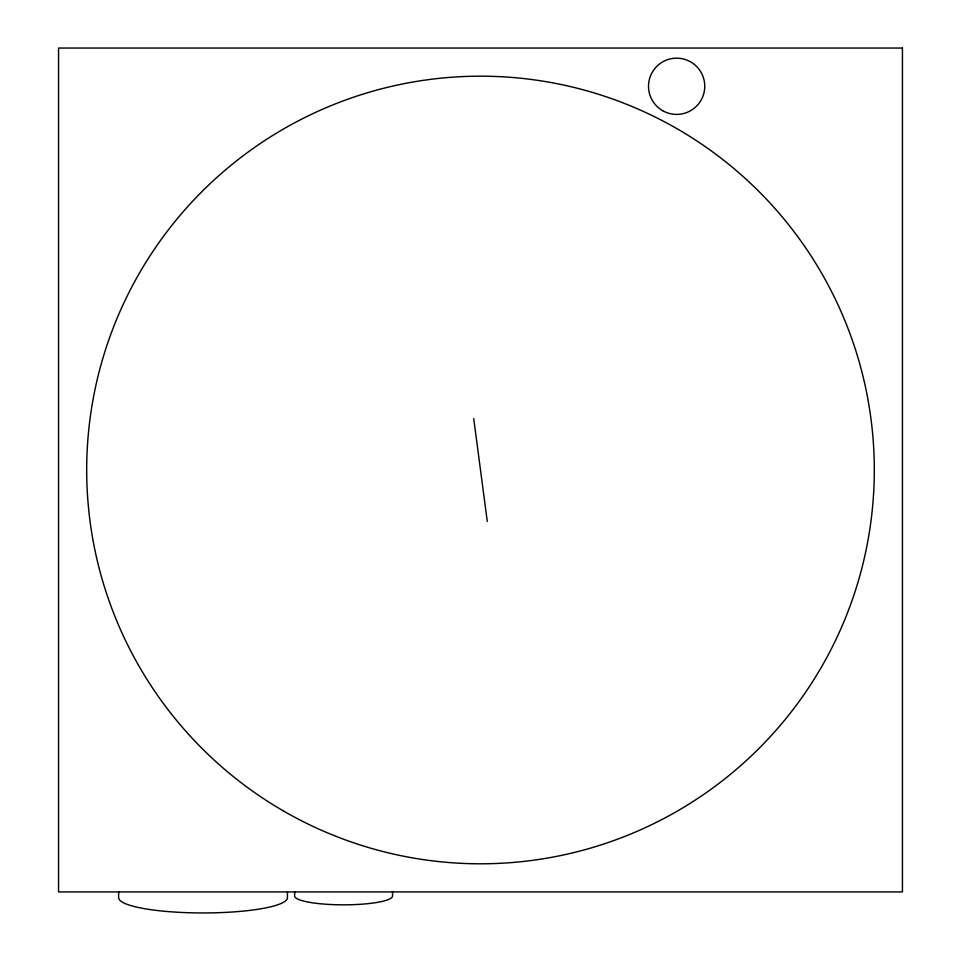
<?xml version="1.0" encoding="UTF-8"?>
<svg xmlns="http://www.w3.org/2000/svg" width="961" height="961" viewBox="0 0 961 961"><rect width="100%" height="100%" fill="white"/><g stroke="black" fill="none" stroke-linecap="round" stroke-linejoin="round"><path stroke-width="1.44" d="M473.725 418.564L487.275 521.415M392.532 891.544L392.532 895.928A48.939 8.865 0 0 1 343.798 904.83A48.939 8.865 0 0 1 294.643 896L294.643 891.628M287.423 891.784L287.423 897.598A84.388 15.28 0 0 1 203.408 912.95A84.388 15.28 0 0 1 118.647 897.742L118.647 891.916M902.439 48.05L58.561 48.05L58.561 891.928L902.439 891.928L902.439 48.05M283.591 811.036A393.806 393.806 0 0 0 874.306 469.989A393.806 393.806 0 0 0 283.591 128.942A393.806 393.806 0 0 0 283.591 811.036M662.573 110.647A28.133 28.133 0 0 0 704.761 86.286A28.133 28.133 0 0 0 662.573 61.924A28.133 28.133 0 0 0 662.573 110.647"/></g></svg>
